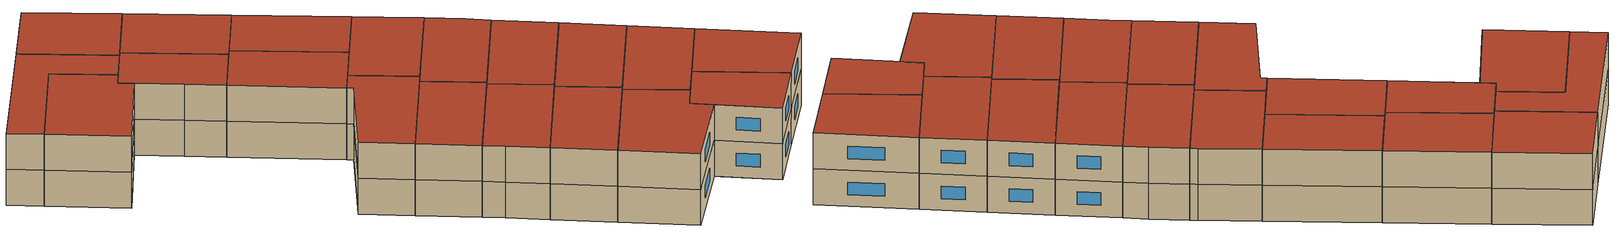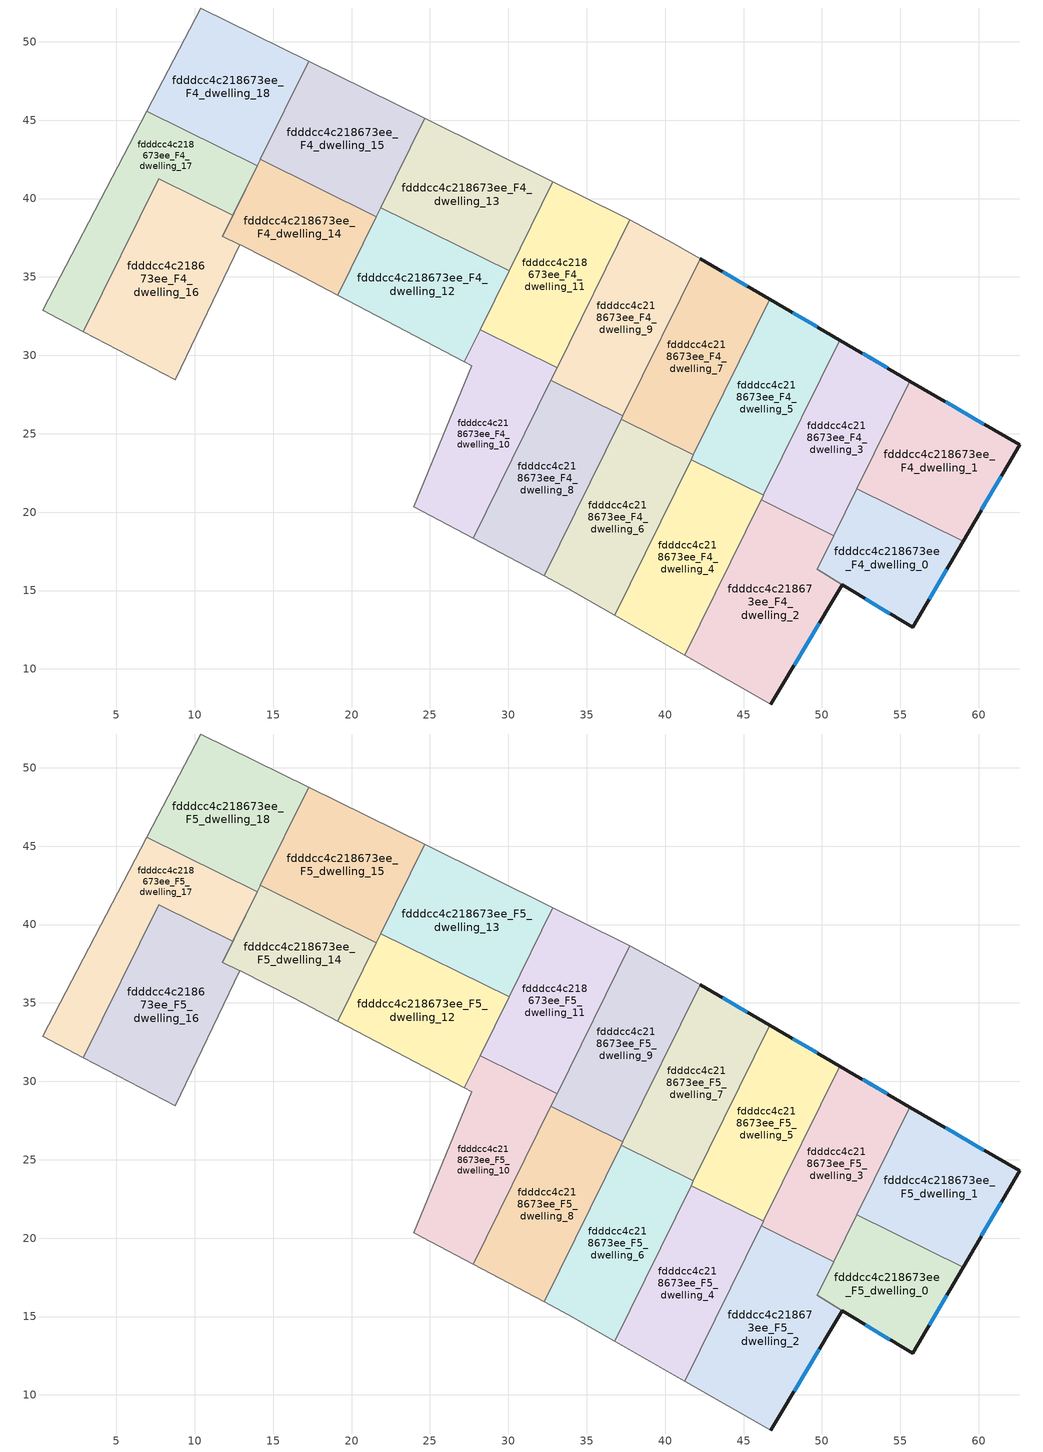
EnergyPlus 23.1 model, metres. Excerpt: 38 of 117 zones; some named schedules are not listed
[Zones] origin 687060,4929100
fdddcc4c218673ee_F4_dwelling_0
 floor to fdddcc4c218673ee_F3_dwelling_0 (EU_floor_Construction): 59,18.15 55.78,12.64 49.7,16.35 52.22,21.49 z12
 wall outside (EU_wall_Construction): 51.3,15.37 55.78,12.64 59,18.15 z12:15
 wall to fdddcc4c218673ee_F4_dwelling_1 (EU_wall_Construction): 59,18.15 52.22,21.49 z12:15
 wall to fdddcc4c218673ee_F4_dwelling_3 (EU_wall_Construction): 52.22,21.49 50.75,18.5 z12:15
 wall to fdddcc4c218673ee_F4_dwelling_2 (EU_wall_Construction): 50.75,18.5 49.7,16.35 51.3,15.37 z12:15
 window (EU_Window_Construction): 56.83,14.44 57.95,16.36 / 52.75,14.49 54.32,13.53 z12.98:14.02
fdddcc4c218673ee_F4_dwelling_1
 floor to fdddcc4c218673ee_F3_dwelling_1 (EU_floor_Construction): 62.6,24.29 59,18.15 52.22,21.49 55.61,28.37 z12
 wall outside (EU_wall_Construction): 59,18.15 62.6,24.29 55.61,28.37 z12:15
 wall to fdddcc4c218673ee_F4_dwelling_3 (EU_wall_Construction): 55.61,28.37 52.22,21.49 z12:15
 window (EU_Window_Construction): 60.17,20.15 61.43,22.3 / 60.32,25.62 57.88,27.04 z12.98:14.02
fdddcc4c218673ee_F4_dwelling_10
 floor to fdddcc4c218673ee_F3_dwelling_10 (EU_floor_Construction): 33.11,29.22 27.76,18.33 23.95,20.36 27.68,29.34 27.19,29.6 28.19,31.64 z12
 wall to fdddcc4c218673ee_F4_dwelling_11 (EU_wall_Construction): 33.11,29.22 28.19,31.64 z12:15
 wall adiabatic (EU_wall_Construction): 27.19,29.6 27.68,29.34 23.95,20.36 27.76,18.33 z12:15
 wall to fdddcc4c218673ee_F4_dwelling_8 (EU_wall_Construction): 27.76,18.33 32.71,28.41 z12:15
 wall to fdddcc4c218673ee_F4_dwelling_12 (EU_wall_Construction): 28.19,31.64 27.19,29.6 z12:15
 wall to fdddcc4c218673ee_F4_dwelling_9 (EU_wall_Construction): 32.71,28.41 33.11,29.22 z12:15
fdddcc4c218673ee_F4_dwelling_11
 floor to fdddcc4c218673ee_F3_dwelling_11 (EU_floor_Construction): 37.18,38.94 37.75,38.64 33.11,29.22 28.19,31.64 32.84,41.08 z12
 wall adiabatic (EU_wall_Construction): 37.75,38.64 37.18,38.94 32.84,41.08 z12:15
 wall to fdddcc4c218673ee_F4_dwelling_9 (EU_wall_Construction): 33.11,29.22 37.75,38.64 z12:15
 wall to fdddcc4c218673ee_F4_dwelling_13 (EU_wall_Construction): 32.84,41.08 30.04,35.4 z12:15
 wall to fdddcc4c218673ee_F4_dwelling_12 (EU_wall_Construction): 30.04,35.4 28.19,31.64 z12:15
fdddcc4c218673ee_F4_dwelling_12
 floor to fdddcc4c218673ee_F3_dwelling_12 (EU_floor_Construction): 30.04,35.4 27.19,29.6 19.12,33.84 21.87,39.42 z12
 wall adiabatic (EU_wall_Construction): 21.59,38.84 19.12,33.84 27.19,29.6 z12:15
 wall to fdddcc4c218673ee_F4_dwelling_13 (EU_wall_Construction): 30.04,35.4 21.87,39.42 z12:15
 wall to fdddcc4c218673ee_F4_dwelling_15 (EU_wall_Construction): 21.87,39.42 21.58,38.84 z12:15
fdddcc4c218673ee_F4_dwelling_13
 floor to fdddcc4c218673ee_F3_dwelling_13 (EU_floor_Construction): 32.84,41.08 30.04,35.4 21.87,39.42 24.67,45.11 z12
 wall adiabatic (EU_wall_Construction): 32.84,41.08 24.67,45.11 z12:15
 wall to fdddcc4c218673ee_F4_dwelling_15 (EU_wall_Construction): 24.67,45.11 21.87,39.42 z12:15
fdddcc4c218673ee_F4_dwelling_14
 floor to fdddcc4c218673ee_F3_dwelling_14 (EU_floor_Construction): 21.58,38.84 19.12,33.84 16.29,35.33 11.77,37.61 14.17,42.49 z12
 wall to fdddcc4c218673ee_F4_dwelling_15 (EU_wall_Construction): 21.58,38.84 14.17,42.49 z12:15
 wall adiabatic (EU_wall_Construction): 12.88,37.04 16.29,35.33 19.12,33.84 21.58,38.84 / 13.97,42.09 11.77,37.61 z12:15
 wall to fdddcc4c218673ee_F4_dwelling_16 (EU_wall_Construction): 11.77,37.61 12.88,37.04 z12:15
 wall to fdddcc4c218673ee_F4_dwelling_18 (EU_wall_Construction): 14.17,42.49 13.97,42.09 z12:15
fdddcc4c218673ee_F4_dwelling_15
 floor to fdddcc4c218673ee_F3_dwelling_15 (EU_floor_Construction): 24.67,45.11 21.58,38.84 14.17,42.49 17.26,48.76 z12
 wall adiabatic (EU_wall_Construction): 24.67,45.11 17.26,48.76 z12:15
 wall to fdddcc4c218673ee_F4_dwelling_18 (EU_wall_Construction): 17.26,48.76 14.17,42.49 z12:15
fdddcc4c218673ee_F4_dwelling_16
 floor to fdddcc4c218673ee_F3_dwelling_16 (EU_floor_Construction): 12.43,38.95 11.77,37.61 12.88,37.04 8.76,28.46 2.89,31.52 7.69,41.28 z12
 wall to fdddcc4c218673ee_F4_dwelling_17 (EU_wall_Construction): 12.43,38.95 7.69,41.28 2.89,31.52 z12:15
 wall adiabatic (EU_wall_Construction): 11.77,37.61 12.43,38.95 / 2.89,31.52 8.76,28.46 12.88,37.04 z12:15
fdddcc4c218673ee_F4_dwelling_17
 floor to fdddcc4c218673ee_F3_dwelling_17 (EU_floor_Construction): 13.97,42.09 12.43,38.95 7.69,41.28 2.89,31.52 0.32,32.87 6.93,45.55 z12
 wall adiabatic (EU_wall_Construction): 6.93,45.55 0.32,32.87 2.89,31.52 / 12.43,38.95 13.97,42.09 z12:15
 wall to fdddcc4c218673ee_F4_dwelling_18 (EU_wall_Construction): 13.97,42.09 6.93,45.55 z12:15
fdddcc4c218673ee_F4_dwelling_18
 floor to fdddcc4c218673ee_F3_dwelling_18 (EU_floor_Construction): 17.26,48.76 13.97,42.09 6.93,45.55 10.37,52.15 z12
 wall adiabatic (EU_wall_Construction): 17.26,48.76 10.37,52.15 6.93,45.55 z12:15
fdddcc4c218673ee_F4_dwelling_2
 floor to fdddcc4c218673ee_F3_dwelling_2 (EU_floor_Construction): 50.75,18.5 49.7,16.35 51.3,15.37 46.74,7.76 41.25,10.89 46.12,20.78 z12
 wall outside (EU_wall_Construction): 46.74,7.76 51.3,15.37 z12:15
 wall adiabatic (EU_wall_Construction): 41.25,10.89 46.74,7.76 z12:15
 wall to fdddcc4c218673ee_F4_dwelling_3 (EU_wall_Construction): 50.75,18.5 46.12,20.78 z12:15
 wall to fdddcc4c218673ee_F4_dwelling_4 (EU_wall_Construction): 46.12,20.78 41.25,10.89 z12:15
 window (EU_Window_Construction): 48.22,10.24 49.81,12.9 z12.98:14.02
fdddcc4c218673ee_F4_dwelling_3
 floor to fdddcc4c218673ee_F3_dwelling_3 (EU_floor_Construction): 55.61,28.37 50.75,18.5 46.12,20.78 51.14,30.97 z12
 wall outside (EU_wall_Construction): 55.61,28.37 51.14,30.97 z12:15
 wall to fdddcc4c218673ee_F4_dwelling_5 (EU_wall_Construction): 51.14,30.97 46.27,21.08 z12:15
 wall to fdddcc4c218673ee_F4_dwelling_4 (EU_wall_Construction): 46.27,21.08 46.12,20.78 z12:15
 window (EU_Window_Construction): 54.16,29.21 52.59,30.12 z12.98:14.02
fdddcc4c218673ee_F4_dwelling_4
 floor to fdddcc4c218673ee_F3_dwelling_4 (EU_floor_Construction): 46.27,21.08 41.25,10.89 36.77,13.44 41.65,23.36 z12
 wall adiabatic (EU_wall_Construction): 36.77,13.44 41.25,10.89 z12:15
 wall to fdddcc4c218673ee_F4_dwelling_5 (EU_wall_Construction): 46.27,21.08 41.65,23.36 z12:15
 wall to fdddcc4c218673ee_F4_dwelling_6 (EU_wall_Construction): 41.65,23.36 36.77,13.44 z12:15
fdddcc4c218673ee_F4_dwelling_5
 floor to fdddcc4c218673ee_F3_dwelling_5 (EU_floor_Construction): 51.14,30.97 46.27,21.08 41.65,23.36 46.68,33.57 z12
 wall outside (EU_wall_Construction): 51.14,30.97 46.68,33.57 z12:15
 wall to fdddcc4c218673ee_F4_dwelling_7 (EU_wall_Construction): 46.68,33.57 41.79,23.65 z12:15
 wall to fdddcc4c218673ee_F4_dwelling_6 (EU_wall_Construction): 41.79,23.65 41.65,23.35 z12:15
 window (EU_Window_Construction): 49.69,31.82 48.13,32.73 z12.98:14.02
fdddcc4c218673ee_F4_dwelling_6
 floor to fdddcc4c218673ee_F3_dwelling_6 (EU_floor_Construction): 41.79,23.65 36.77,13.44 33.81,15.12 32.27,15.94 37.18,25.92 z12
 wall to fdddcc4c218673ee_F4_dwelling_7 (EU_wall_Construction): 41.79,23.65 37.18,25.92 z12:15
 wall adiabatic (EU_wall_Construction): 32.27,15.94 33.81,15.12 36.77,13.44 z12:15
 wall to fdddcc4c218673ee_F4_dwelling_8 (EU_wall_Construction): 37.18,25.92 32.27,15.94 z12:15
fdddcc4c218673ee_F4_dwelling_7
 floor to fdddcc4c218673ee_F3_dwelling_7 (EU_floor_Construction): 46.68,33.57 41.79,23.65 37.18,25.92 42.22,36.16 z12
 wall outside (EU_wall_Construction): 46.68,33.57 42.22,36.16 z12:15
 wall to fdddcc4c218673ee_F4_dwelling_9 (EU_wall_Construction): 42.22,36.16 37.3,26.15 z12:15
 wall to fdddcc4c218673ee_F4_dwelling_8 (EU_wall_Construction): 37.3,26.15 37.18,25.92 z12:15
 window (EU_Window_Construction): 45.23,34.41 43.67,35.32 z12.98:14.02
fdddcc4c218673ee_F4_dwelling_8
 floor to fdddcc4c218673ee_F3_dwelling_8 (EU_floor_Construction): 37.3,26.15 32.27,15.94 27.76,18.33 32.71,28.41 z12
 wall adiabatic (EU_wall_Construction): 27.76,18.33 32.27,15.94 z12:15
 wall to fdddcc4c218673ee_F4_dwelling_9 (EU_wall_Construction): 37.3,26.15 32.71,28.41 z12:15
fdddcc4c218673ee_F4_dwelling_9
 floor to fdddcc4c218673ee_F3_dwelling_9 (EU_floor_Construction): 40.51,37.16 42.22,36.16 37.3,26.15 32.71,28.41 37.75,38.64 z12
 wall adiabatic (EU_wall_Construction): 42.22,36.16 40.51,37.16 37.75,38.64 z12:15
fdddcc4c218673ee_F5_dwelling_0
 floor to fdddcc4c218673ee_F4_dwelling_0 (EU_floor_Construction): 59,18.15 55.78,12.64 49.7,16.35 52.22,21.49 z15
 wall outside (EU_wall_Construction): 51.3,15.37 55.78,12.64 59,18.15 z15:18
 wall to fdddcc4c218673ee_F5_dwelling_1 (EU_wall_Construction): 59,18.15 52.22,21.49 z15:18
 wall to fdddcc4c218673ee_F5_dwelling_3 (EU_wall_Construction): 52.22,21.49 50.75,18.5 z15:18
 wall to fdddcc4c218673ee_F5_dwelling_2 (EU_wall_Construction): 50.75,18.5 49.7,16.35 51.3,15.37 z15:18
 window (EU_Window_Construction): 56.83,14.44 57.95,16.36 / 52.75,14.49 54.32,13.53 z15.98:17.02
 roof outside (EU_roof_Construction): 55.78,12.64 59,18.15 52.22,21.49 49.7,16.35 z18
fdddcc4c218673ee_F5_dwelling_1
 floor to fdddcc4c218673ee_F4_dwelling_1 (EU_floor_Construction): 62.6,24.29 59,18.15 52.22,21.49 55.61,28.37 z15
 wall outside (EU_wall_Construction): 59,18.15 62.6,24.29 55.61,28.37 z15:18
 wall to fdddcc4c218673ee_F5_dwelling_3 (EU_wall_Construction): 55.61,28.37 52.22,21.49 z15:18
 window (EU_Window_Construction): 60.17,20.15 61.43,22.3 / 60.32,25.62 57.88,27.04 z15.98:17.02
 roof outside (EU_roof_Construction): 59,18.15 62.6,24.29 55.61,28.37 52.22,21.49 z18
fdddcc4c218673ee_F5_dwelling_10
 floor to fdddcc4c218673ee_F4_dwelling_10 (EU_floor_Construction): 33.11,29.22 27.76,18.33 23.95,20.36 27.68,29.34 27.19,29.6 28.19,31.64 z15
 wall to fdddcc4c218673ee_F5_dwelling_11 (EU_wall_Construction): 33.11,29.22 28.19,31.64 z15:18
 wall adiabatic (EU_wall_Construction): 27.19,29.6 27.68,29.34 23.95,20.36 27.76,18.33 z15:18
 wall to fdddcc4c218673ee_F5_dwelling_8 (EU_wall_Construction): 27.76,18.33 32.71,28.41 z15:18
 wall to fdddcc4c218673ee_F5_dwelling_12 (EU_wall_Construction): 28.19,31.64 27.19,29.6 z15:18
 wall to fdddcc4c218673ee_F5_dwelling_9 (EU_wall_Construction): 32.71,28.41 33.11,29.22 z15:18
 roof outside (EU_roof_Construction): 27.76,18.33 33.11,29.22 28.19,31.64 27.19,29.6 27.68,29.34 23.95,20.36 z18
fdddcc4c218673ee_F5_dwelling_11
 floor to fdddcc4c218673ee_F4_dwelling_11 (EU_floor_Construction): 37.18,38.94 37.75,38.64 33.11,29.22 28.19,31.64 32.84,41.08 z15
 wall adiabatic (EU_wall_Construction): 37.75,38.64 37.18,38.94 32.84,41.08 z15:18
 wall to fdddcc4c218673ee_F5_dwelling_9 (EU_wall_Construction): 33.11,29.22 37.75,38.64 z15:18
 wall to fdddcc4c218673ee_F5_dwelling_13 (EU_wall_Construction): 32.84,41.08 30.04,35.4 z15:18
 wall to fdddcc4c218673ee_F5_dwelling_12 (EU_wall_Construction): 30.04,35.4 28.19,31.64 z15:18
 roof outside (EU_roof_Construction): 33.11,29.22 37.75,38.64 37.18,38.94 32.84,41.08 28.19,31.64 z18
fdddcc4c218673ee_F5_dwelling_12
 floor to fdddcc4c218673ee_F4_dwelling_12 (EU_floor_Construction): 30.04,35.4 27.19,29.6 19.12,33.84 21.87,39.42 z15
 wall adiabatic (EU_wall_Construction): 21.59,38.84 19.12,33.84 27.19,29.6 z15:18
 wall to fdddcc4c218673ee_F5_dwelling_13 (EU_wall_Construction): 30.04,35.4 21.87,39.42 z15:18
 wall to fdddcc4c218673ee_F5_dwelling_15 (EU_wall_Construction): 21.87,39.42 21.58,38.84 z15:18
 roof outside (EU_roof_Construction): 27.19,29.6 30.04,35.4 21.87,39.42 19.12,33.84 z18
fdddcc4c218673ee_F5_dwelling_13
 floor to fdddcc4c218673ee_F4_dwelling_13 (EU_floor_Construction): 32.84,41.08 30.04,35.4 21.87,39.42 24.67,45.11 z15
 wall adiabatic (EU_wall_Construction): 32.84,41.08 24.67,45.11 z15:18
 wall to fdddcc4c218673ee_F5_dwelling_15 (EU_wall_Construction): 24.67,45.11 21.87,39.42 z15:18
 roof outside (EU_roof_Construction): 30.04,35.4 32.84,41.08 24.67,45.11 21.87,39.42 z18
fdddcc4c218673ee_F5_dwelling_14
 floor to fdddcc4c218673ee_F4_dwelling_14 (EU_floor_Construction): 21.58,38.84 19.12,33.84 16.29,35.33 11.77,37.61 14.17,42.49 z15
 wall to fdddcc4c218673ee_F5_dwelling_15 (EU_wall_Construction): 21.58,38.84 14.17,42.49 z15:18
 wall adiabatic (EU_wall_Construction): 12.88,37.04 16.29,35.33 19.12,33.84 21.58,38.84 / 13.97,42.09 11.77,37.61 z15:18
 wall to fdddcc4c218673ee_F5_dwelling_16 (EU_wall_Construction): 11.77,37.61 12.88,37.04 z15:18
 wall to fdddcc4c218673ee_F5_dwelling_18 (EU_wall_Construction): 14.17,42.49 13.97,42.09 z15:18
 roof outside (EU_roof_Construction): 19.12,33.84 21.58,38.84 14.17,42.49 11.77,37.61 16.29,35.33 z18
fdddcc4c218673ee_F5_dwelling_15
 floor to fdddcc4c218673ee_F4_dwelling_15 (EU_floor_Construction): 24.67,45.11 21.58,38.84 14.17,42.49 17.26,48.76 z15
 wall adiabatic (EU_wall_Construction): 24.67,45.11 17.26,48.76 z15:18
 wall to fdddcc4c218673ee_F5_dwelling_18 (EU_wall_Construction): 17.26,48.76 14.17,42.49 z15:18
 roof outside (EU_roof_Construction): 21.58,38.84 24.67,45.11 17.26,48.76 14.17,42.49 z18
fdddcc4c218673ee_F5_dwelling_16
 floor to fdddcc4c218673ee_F4_dwelling_16 (EU_floor_Construction): 12.43,38.95 11.77,37.61 12.88,37.04 8.76,28.46 2.89,31.52 7.69,41.28 z15
 wall to fdddcc4c218673ee_F5_dwelling_17 (EU_wall_Construction): 12.43,38.95 7.69,41.28 2.89,31.52 z15:18
 wall adiabatic (EU_wall_Construction): 11.77,37.61 12.43,38.95 / 2.89,31.52 8.76,28.46 12.88,37.04 z15:18
 roof outside (EU_roof_Construction): 8.76,28.46 12.88,37.04 11.77,37.61 12.43,38.95 7.69,41.28 2.89,31.52 z18
fdddcc4c218673ee_F5_dwelling_17
 floor to fdddcc4c218673ee_F4_dwelling_17 (EU_floor_Construction): 13.97,42.09 12.43,38.95 7.69,41.28 2.89,31.52 0.32,32.87 6.93,45.55 z15
 wall adiabatic (EU_wall_Construction): 6.93,45.55 0.32,32.87 2.89,31.52 / 12.43,38.95 13.97,42.09 z15:18
 wall to fdddcc4c218673ee_F5_dwelling_18 (EU_wall_Construction): 13.97,42.09 6.93,45.55 z15:18
 roof outside (EU_roof_Construction): 12.43,38.95 13.97,42.09 6.93,45.55 0.32,32.87 2.89,31.52 7.69,41.28 z18
fdddcc4c218673ee_F5_dwelling_18
 floor to fdddcc4c218673ee_F4_dwelling_18 (EU_floor_Construction): 17.26,48.76 13.97,42.09 6.93,45.55 10.37,52.15 z15
 wall adiabatic (EU_wall_Construction): 17.26,48.76 10.37,52.15 6.93,45.55 z15:18
 roof outside (EU_roof_Construction): 13.97,42.09 17.26,48.76 10.37,52.15 6.93,45.55 z18
fdddcc4c218673ee_F5_dwelling_2
 floor to fdddcc4c218673ee_F4_dwelling_2 (EU_floor_Construction): 50.75,18.5 49.7,16.35 51.3,15.37 46.74,7.76 41.25,10.89 46.12,20.78 z15
 wall outside (EU_wall_Construction): 46.74,7.76 51.3,15.37 z15:18
 wall adiabatic (EU_wall_Construction): 41.25,10.89 46.74,7.76 z15:18
 wall to fdddcc4c218673ee_F5_dwelling_3 (EU_wall_Construction): 50.75,18.5 46.12,20.78 z15:18
 wall to fdddcc4c218673ee_F5_dwelling_4 (EU_wall_Construction): 46.12,20.78 41.25,10.89 z15:18
 window (EU_Window_Construction): 48.22,10.24 49.81,12.9 z15.98:17.02
 roof outside (EU_roof_Construction): 46.74,7.76 51.3,15.37 49.7,16.35 50.75,18.5 46.12,20.78 41.25,10.89 z18
fdddcc4c218673ee_F5_dwelling_3
 floor to fdddcc4c218673ee_F4_dwelling_3 (EU_floor_Construction): 55.61,28.37 50.75,18.5 46.12,20.78 51.14,30.97 z15
 wall outside (EU_wall_Construction): 55.61,28.37 51.14,30.97 z15:18
 wall to fdddcc4c218673ee_F5_dwelling_5 (EU_wall_Construction): 51.14,30.97 46.27,21.08 z15:18
 wall to fdddcc4c218673ee_F5_dwelling_4 (EU_wall_Construction): 46.27,21.08 46.12,20.78 z15:18
 window (EU_Window_Construction): 54.16,29.21 52.59,30.12 z15.98:17.02
 roof outside (EU_roof_Construction): 50.75,18.5 55.61,28.37 51.14,30.97 46.12,20.78 z18
fdddcc4c218673ee_F5_dwelling_4
 floor to fdddcc4c218673ee_F4_dwelling_4 (EU_floor_Construction): 46.27,21.08 41.25,10.89 36.77,13.44 41.65,23.36 z15
 wall adiabatic (EU_wall_Construction): 36.77,13.44 41.25,10.89 z15:18
 wall to fdddcc4c218673ee_F5_dwelling_5 (EU_wall_Construction): 46.27,21.08 41.65,23.36 z15:18
 wall to fdddcc4c218673ee_F5_dwelling_6 (EU_wall_Construction): 41.65,23.36 36.77,13.44 z15:18
 roof outside (EU_roof_Construction): 41.25,10.89 46.27,21.08 41.65,23.36 36.77,13.44 z18
fdddcc4c218673ee_F5_dwelling_5
 floor to fdddcc4c218673ee_F4_dwelling_5 (EU_floor_Construction): 51.14,30.97 46.27,21.08 41.65,23.36 46.68,33.57 z15
 wall outside (EU_wall_Construction): 51.14,30.97 46.68,33.57 z15:18
 wall to fdddcc4c218673ee_F5_dwelling_7 (EU_wall_Construction): 46.68,33.57 41.79,23.65 z15:18
 wall to fdddcc4c218673ee_F5_dwelling_6 (EU_wall_Construction): 41.79,23.65 41.65,23.35 z15:18
 window (EU_Window_Construction): 49.69,31.82 48.13,32.73 z15.98:17.02
 roof outside (EU_roof_Construction): 46.27,21.08 51.14,30.97 46.68,33.57 41.65,23.36 z18
fdddcc4c218673ee_F5_dwelling_6
 floor to fdddcc4c218673ee_F4_dwelling_6 (EU_floor_Construction): 41.79,23.65 36.77,13.44 33.81,15.12 32.27,15.94 37.18,25.92 z15
 wall to fdddcc4c218673ee_F5_dwelling_7 (EU_wall_Construction): 41.79,23.65 37.18,25.92 z15:18
 wall adiabatic (EU_wall_Construction): 32.27,15.94 33.81,15.12 36.77,13.44 z15:18
 wall to fdddcc4c218673ee_F5_dwelling_8 (EU_wall_Construction): 37.18,25.92 32.27,15.94 z15:18
 roof outside (EU_roof_Construction): 36.77,13.44 41.79,23.65 37.18,25.92 32.27,15.94 33.81,15.12 z18
fdddcc4c218673ee_F5_dwelling_7
 floor to fdddcc4c218673ee_F4_dwelling_7 (EU_floor_Construction): 46.68,33.57 41.79,23.65 37.18,25.92 42.22,36.16 z15
 wall outside (EU_wall_Construction): 46.68,33.57 42.22,36.16 z15:18
 wall to fdddcc4c218673ee_F5_dwelling_9 (EU_wall_Construction): 42.22,36.16 37.3,26.15 z15:18
 wall to fdddcc4c218673ee_F5_dwelling_8 (EU_wall_Construction): 37.3,26.15 37.18,25.92 z15:18
 window (EU_Window_Construction): 45.23,34.41 43.67,35.32 z15.98:17.02
 roof outside (EU_roof_Construction): 41.79,23.65 46.68,33.57 42.22,36.16 37.18,25.92 z18
fdddcc4c218673ee_F5_dwelling_8
 floor to fdddcc4c218673ee_F4_dwelling_8 (EU_floor_Construction): 37.3,26.15 32.27,15.94 27.76,18.33 32.71,28.41 z15
 wall adiabatic (EU_wall_Construction): 27.76,18.33 32.27,15.94 z15:18
 wall to fdddcc4c218673ee_F5_dwelling_9 (EU_wall_Construction): 37.3,26.15 32.71,28.41 z15:18
 roof outside (EU_roof_Construction): 32.27,15.94 37.3,26.15 32.71,28.41 27.76,18.33 z18
fdddcc4c218673ee_F5_dwelling_9
 floor to fdddcc4c218673ee_F4_dwelling_9 (EU_floor_Construction): 40.51,37.16 42.22,36.16 37.3,26.15 32.71,28.41 37.75,38.64 z15
 wall adiabatic (EU_wall_Construction): 42.22,36.16 40.51,37.16 37.75,38.64 z15:18
 roof outside (EU_roof_Construction): 37.3,26.15 42.22,36.16 40.51,37.16 37.75,38.64 32.71,28.41 z18
[Building]
EU S2 Campaign: North Axis=0; Terrain=City; Solar Distribution=FullExterior
[Site:Location]
Bologna: Latitude=44.5; Longitude=11.25; Time Zone=1; Elevation=37
[SizingPeriod:WeatherFileDays]
AnnualSizingPeriod: Begin Month=1; Begin Day of Month=1; End Month=12; End Day of Month=31; Day of Week for Start Day=Monday; Use Weather File Daylight Saving Period=No; Use Weather File Rain and Snow Indicators=No
[MATERIAL]
EU_InternalMass_Material: Roughness=MediumRough; Thickness=0.1; Conductivity=1; Density=1800; Specific Heat=900; Thermal Absorptance=0.9; Solar Absorptance=0.7; Visible Absorptance=0.7
[MATERIAL:NOMASS] Roughness=MediumRough; Thermal Absorptance=0.9; Solar Absorptance=0.7; Visible Absorptance=0.7
Name | Thermal Resistance
EU_wall_NoMass | 0.905828
EU_roof_NoMass | 0.37593
EU_floor_NoMass | 0.67114
[WINDOWMATERIAL:SIMPLEGLAZINGSYSTEM]
EU_Window_SimpleGlazing: UFactor=4.52486; Solar Heat Gain Coefficient=0.85; Visible Transmittance=0.85
[CONSTRUCTION]
EU_wall_Construction: EU_wall_NoMass
EU_roof_Construction: EU_roof_NoMass
EU_floor_Construction: EU_floor_NoMass
EU_Window_Construction: EU_Window_SimpleGlazing
EU_InternalMass_Construction: EU_InternalMass_Material
[ZONE] Type=1; Multiplier=1; Ceiling Height=autocalculate; Floor Area=autocalculate; Part of Total Floor Area=Yes
Name | Volume
fdddcc4c218673ee_F4_dwelling_0; fdddcc4c218673ee_F5_dwelling_0 | 132.98
fdddcc4c218673ee_F4_dwelling_1; fdddcc4c218673ee_F5_dwelling_1; fdddcc4c218673ee_F4_dwelling_3; fdddcc4c218673ee_F5_dwelling_3 | 173.175
fdddcc4c218673ee_F4_dwelling_10; fdddcc4c218673ee_F5_dwelling_10 | 173.205
fdddcc4c218673ee_F4_dwelling_11; fdddcc4c218673ee_F5_dwelling_11 | 173.186
fdddcc4c218673ee_F4_dwelling_12; fdddcc4c218673ee_F5_dwelling_12 | 173.172
fdddcc4c218673ee_F4_dwelling_13; fdddcc4c218673ee_F5_dwelling_13 | 173.194
fdddcc4c218673ee_F4_dwelling_14; fdddcc4c218673ee_F5_dwelling_14 | 136.23
fdddcc4c218673ee_F4_dwelling_15; fdddcc4c218673ee_F5_dwelling_15 | 173.17
fdddcc4c218673ee_F4_dwelling_16; fdddcc4c218673ee_F5_dwelling_16 | 210.097
fdddcc4c218673ee_F4_dwelling_17; fdddcc4c218673ee_F5_dwelling_17 | 173.179
fdddcc4c218673ee_F4_dwelling_18; fdddcc4c218673ee_F5_dwelling_18; fdddcc4c218673ee_F4_dwelling_6; fdddcc4c218673ee_F5_dwelling_6 | 173.202
fdddcc4c218673ee_F4_dwelling_2; fdddcc4c218673ee_F5_dwelling_2 | 213.331
fdddcc4c218673ee_F4_dwelling_4; fdddcc4c218673ee_F5_dwelling_4 | 173.216
fdddcc4c218673ee_F4_dwelling_5; fdddcc4c218673ee_F5_dwelling_5 | 173.183
fdddcc4c218673ee_F4_dwelling_7; fdddcc4c218673ee_F5_dwelling_7 | 173.211
fdddcc4c218673ee_F4_dwelling_8; fdddcc4c218673ee_F5_dwelling_8 | 173.156
fdddcc4c218673ee_F4_dwelling_9; fdddcc4c218673ee_F5_dwelling_9 | 173.18
[INTERNALMASS] Construction=EU_InternalMass_Construction
Name | Zone or ZoneList | Surface Area
fdddcc4c218673ee_F4_dwelling_0_EU_InternalMass | fdddcc4c218673ee_F4_dwelling_0 | 44.3463
fdddcc4c218673ee_F4_dwelling_1_EU_InternalMass | fdddcc4c218673ee_F4_dwelling_1 | 57.7252
fdddcc4c218673ee_F4_dwelling_2_EU_InternalMass | fdddcc4c218673ee_F4_dwelling_2 | 71.109
fdddcc4c218673ee_F4_dwelling_3_EU_InternalMass | fdddcc4c218673ee_F4_dwelling_3 | 57.7255
fdddcc4c218673ee_F4_dwelling_4_EU_InternalMass | fdddcc4c218673ee_F4_dwelling_4 | 57.7393
fdddcc4c218673ee_F4_dwelling_5_EU_InternalMass | fdddcc4c218673ee_F4_dwelling_5 | 57.7272
fdddcc4c218673ee_F4_dwelling_6_EU_InternalMass | fdddcc4c218673ee_F4_dwelling_6 | 57.7348
fdddcc4c218673ee_F4_dwelling_7_EU_InternalMass | fdddcc4c218673ee_F4_dwelling_7 | 57.7373
fdddcc4c218673ee_F4_dwelling_8_EU_InternalMass | fdddcc4c218673ee_F4_dwelling_8 | 57.7196
fdddcc4c218673ee_F4_dwelling_9_EU_InternalMass | fdddcc4c218673ee_F4_dwelling_9 | 57.7266
fdddcc4c218673ee_F4_dwelling_10_EU_InternalMass | fdddcc4c218673ee_F4_dwelling_10 | 57.7345
fdddcc4c218673ee_F4_dwelling_11_EU_InternalMass | fdddcc4c218673ee_F4_dwelling_11 | 57.7286
fdddcc4c218673ee_F4_dwelling_12_EU_InternalMass | fdddcc4c218673ee_F4_dwelling_12 | 57.723
fdddcc4c218673ee_F4_dwelling_13_EU_InternalMass | fdddcc4c218673ee_F4_dwelling_13 | 57.7318
fdddcc4c218673ee_F4_dwelling_14_EU_InternalMass | fdddcc4c218673ee_F4_dwelling_14 | 45.4232
fdddcc4c218673ee_F4_dwelling_15_EU_InternalMass | fdddcc4c218673ee_F4_dwelling_15 | 57.7228
fdddcc4c218673ee_F4_dwelling_16_EU_InternalMass | fdddcc4c218673ee_F4_dwelling_16 | 70.0317
fdddcc4c218673ee_F4_dwelling_17_EU_InternalMass | fdddcc4c218673ee_F4_dwelling_17 | 57.726
fdddcc4c218673ee_F4_dwelling_18_EU_InternalMass | fdddcc4c218673ee_F4_dwelling_18 | 57.732
fdddcc4c218673ee_F5_dwelling_0_EU_InternalMass | fdddcc4c218673ee_F5_dwelling_0 | 44.3463
fdddcc4c218673ee_F5_dwelling_1_EU_InternalMass | fdddcc4c218673ee_F5_dwelling_1 | 57.7252
fdddcc4c218673ee_F5_dwelling_2_EU_InternalMass | fdddcc4c218673ee_F5_dwelling_2 | 71.109
fdddcc4c218673ee_F5_dwelling_3_EU_InternalMass | fdddcc4c218673ee_F5_dwelling_3 | 57.7255
fdddcc4c218673ee_F5_dwelling_4_EU_InternalMass | fdddcc4c218673ee_F5_dwelling_4 | 57.7393
fdddcc4c218673ee_F5_dwelling_5_EU_InternalMass | fdddcc4c218673ee_F5_dwelling_5 | 57.7272
fdddcc4c218673ee_F5_dwelling_6_EU_InternalMass | fdddcc4c218673ee_F5_dwelling_6 | 57.7348
fdddcc4c218673ee_F5_dwelling_7_EU_InternalMass | fdddcc4c218673ee_F5_dwelling_7 | 57.7373
fdddcc4c218673ee_F5_dwelling_8_EU_InternalMass | fdddcc4c218673ee_F5_dwelling_8 | 57.7196
fdddcc4c218673ee_F5_dwelling_9_EU_InternalMass | fdddcc4c218673ee_F5_dwelling_9 | 57.7266
fdddcc4c218673ee_F5_dwelling_10_EU_InternalMass | fdddcc4c218673ee_F5_dwelling_10 | 57.7345
fdddcc4c218673ee_F5_dwelling_11_EU_InternalMass | fdddcc4c218673ee_F5_dwelling_11 | 57.7286
fdddcc4c218673ee_F5_dwelling_12_EU_InternalMass | fdddcc4c218673ee_F5_dwelling_12 | 57.723
fdddcc4c218673ee_F5_dwelling_13_EU_InternalMass | fdddcc4c218673ee_F5_dwelling_13 | 57.7318
fdddcc4c218673ee_F5_dwelling_14_EU_InternalMass | fdddcc4c218673ee_F5_dwelling_14 | 45.4232
fdddcc4c218673ee_F5_dwelling_15_EU_InternalMass | fdddcc4c218673ee_F5_dwelling_15 | 57.7228
fdddcc4c218673ee_F5_dwelling_16_EU_InternalMass | fdddcc4c218673ee_F5_dwelling_16 | 70.0317
fdddcc4c218673ee_F5_dwelling_17_EU_InternalMass | fdddcc4c218673ee_F5_dwelling_17 | 57.726
fdddcc4c218673ee_F5_dwelling_18_EU_InternalMass | fdddcc4c218673ee_F5_dwelling_18 | 57.732
[OTHEREQUIPMENT] Fuel Type=Electricity; Design Level Calculation Method=Watts/Area; Power per Zone Floor Area=1; Fraction Latent=0; Fraction Radiant=0; Fraction Lost=0; Carbon Dioxide Generation Rate=0; EndUse Subcategory=EU_Step8_InternalGains
Name | Zone or ZoneList or Space or SpaceList | Schedule
EU_Step8_InternalGain_fdddcc4c218673ee_F4_dwelling_0_f000 | fdddcc4c218673ee_F4_dwelling_0 | EU_Step8_GainSchedule_fdddcc4c218673ee_F4_dwelling_0_f000
EU_Step8_InternalGain_fdddcc4c218673ee_F4_dwelling_1_f000 | fdddcc4c218673ee_F4_dwelling_1 | EU_Step8_GainSchedule_fdddcc4c218673ee_F4_dwelling_1_f000
EU_Step8_InternalGain_fdddcc4c218673ee_F4_dwelling_2_f000 | fdddcc4c218673ee_F4_dwelling_2 | EU_Step8_GainSchedule_fdddcc4c218673ee_F4_dwelling_2_f000
EU_Step8_InternalGain_fdddcc4c218673ee_F4_dwelling_3_f000 | fdddcc4c218673ee_F4_dwelling_3 | EU_Step8_GainSchedule_fdddcc4c218673ee_F4_dwelling_3_f000
EU_Step8_InternalGain_fdddcc4c218673ee_F4_dwelling_4_f000 | fdddcc4c218673ee_F4_dwelling_4 | EU_Step8_GainSchedule_fdddcc4c218673ee_F4_dwelling_4_f000
EU_Step8_InternalGain_fdddcc4c218673ee_F4_dwelling_5_f000 | fdddcc4c218673ee_F4_dwelling_5 | EU_Step8_GainSchedule_fdddcc4c218673ee_F4_dwelling_5_f000
EU_Step8_InternalGain_fdddcc4c218673ee_F4_dwelling_6_f000 | fdddcc4c218673ee_F4_dwelling_6 | EU_Step8_GainSchedule_fdddcc4c218673ee_F4_dwelling_6_f000
EU_Step8_InternalGain_fdddcc4c218673ee_F4_dwelling_7_f000 | fdddcc4c218673ee_F4_dwelling_7 | EU_Step8_GainSchedule_fdddcc4c218673ee_F4_dwelling_7_f000
EU_Step8_InternalGain_fdddcc4c218673ee_F4_dwelling_8_f000 | fdddcc4c218673ee_F4_dwelling_8 | EU_Step8_GainSchedule_fdddcc4c218673ee_F4_dwelling_8_f000
EU_Step8_InternalGain_fdddcc4c218673ee_F4_dwelling_9_f000 | fdddcc4c218673ee_F4_dwelling_9 | EU_Step8_GainSchedule_fdddcc4c218673ee_F4_dwelling_9_f000
EU_Step8_InternalGain_fdddcc4c218673ee_F4_dwelling_10_f000 | fdddcc4c218673ee_F4_dwelling_10 | EU_Step8_GainSchedule_fdddcc4c218673ee_F4_dwelling_10_f000
EU_Step8_InternalGain_fdddcc4c218673ee_F4_dwelling_11_f000 | fdddcc4c218673ee_F4_dwelling_11 | EU_Step8_GainSchedule_fdddcc4c218673ee_F4_dwelling_11_f000
EU_Step8_InternalGain_fdddcc4c218673ee_F4_dwelling_12_f000 | fdddcc4c218673ee_F4_dwelling_12 | EU_Step8_GainSchedule_fdddcc4c218673ee_F4_dwelling_12_f000
EU_Step8_InternalGain_fdddcc4c218673ee_F4_dwelling_13_f000 | fdddcc4c218673ee_F4_dwelling_13 | EU_Step8_GainSchedule_fdddcc4c218673ee_F4_dwelling_13_f000
EU_Step8_InternalGain_fdddcc4c218673ee_F4_dwelling_14_f000 | fdddcc4c218673ee_F4_dwelling_14 | EU_Step8_GainSchedule_fdddcc4c218673ee_F4_dwelling_14_f000
EU_Step8_InternalGain_fdddcc4c218673ee_F4_dwelling_15_f000 | fdddcc4c218673ee_F4_dwelling_15 | EU_Step8_GainSchedule_fdddcc4c218673ee_F4_dwelling_15_f000
EU_Step8_InternalGain_fdddcc4c218673ee_F4_dwelling_16_f000 | fdddcc4c218673ee_F4_dwelling_16 | EU_Step8_GainSchedule_fdddcc4c218673ee_F4_dwelling_16_f000
EU_Step8_InternalGain_fdddcc4c218673ee_F4_dwelling_17_f000 | fdddcc4c218673ee_F4_dwelling_17 | EU_Step8_GainSchedule_fdddcc4c218673ee_F4_dwelling_17_f000
EU_Step8_InternalGain_fdddcc4c218673ee_F4_dwelling_18_f000 | fdddcc4c218673ee_F4_dwelling_18 | EU_Step8_GainSchedule_fdddcc4c218673ee_F4_dwelling_18_f000
EU_Step8_InternalGain_fdddcc4c218673ee_F5_dwelling_0_f000 | fdddcc4c218673ee_F5_dwelling_0 | EU_Step8_GainSchedule_fdddcc4c218673ee_F5_dwelling_0_f000
EU_Step8_InternalGain_fdddcc4c218673ee_F5_dwelling_1_f000 | fdddcc4c218673ee_F5_dwelling_1 | EU_Step8_GainSchedule_fdddcc4c218673ee_F5_dwelling_1_f000
EU_Step8_InternalGain_fdddcc4c218673ee_F5_dwelling_2_f000 | fdddcc4c218673ee_F5_dwelling_2 | EU_Step8_GainSchedule_fdddcc4c218673ee_F5_dwelling_2_f000
EU_Step8_InternalGain_fdddcc4c218673ee_F5_dwelling_3_f000 | fdddcc4c218673ee_F5_dwelling_3 | EU_Step8_GainSchedule_fdddcc4c218673ee_F5_dwelling_3_f000
EU_Step8_InternalGain_fdddcc4c218673ee_F5_dwelling_4_f000 | fdddcc4c218673ee_F5_dwelling_4 | EU_Step8_GainSchedule_fdddcc4c218673ee_F5_dwelling_4_f000
EU_Step8_InternalGain_fdddcc4c218673ee_F5_dwelling_5_f000 | fdddcc4c218673ee_F5_dwelling_5 | EU_Step8_GainSchedule_fdddcc4c218673ee_F5_dwelling_5_f000
EU_Step8_InternalGain_fdddcc4c218673ee_F5_dwelling_6_f000 | fdddcc4c218673ee_F5_dwelling_6 | EU_Step8_GainSchedule_fdddcc4c218673ee_F5_dwelling_6_f000
EU_Step8_InternalGain_fdddcc4c218673ee_F5_dwelling_7_f000 | fdddcc4c218673ee_F5_dwelling_7 | EU_Step8_GainSchedule_fdddcc4c218673ee_F5_dwelling_7_f000
EU_Step8_InternalGain_fdddcc4c218673ee_F5_dwelling_8_f000 | fdddcc4c218673ee_F5_dwelling_8 | EU_Step8_GainSchedule_fdddcc4c218673ee_F5_dwelling_8_f000
EU_Step8_InternalGain_fdddcc4c218673ee_F5_dwelling_9_f000 | fdddcc4c218673ee_F5_dwelling_9 | EU_Step8_GainSchedule_fdddcc4c218673ee_F5_dwelling_9_f000
EU_Step8_InternalGain_fdddcc4c218673ee_F5_dwelling_10_f000 | fdddcc4c218673ee_F5_dwelling_10 | EU_Step8_GainSchedule_fdddcc4c218673ee_F5_dwelling_10_f000
EU_Step8_InternalGain_fdddcc4c218673ee_F5_dwelling_11_f000 | fdddcc4c218673ee_F5_dwelling_11 | EU_Step8_GainSchedule_fdddcc4c218673ee_F5_dwelling_11_f000
EU_Step8_InternalGain_fdddcc4c218673ee_F5_dwelling_12_f000 | fdddcc4c218673ee_F5_dwelling_12 | EU_Step8_GainSchedule_fdddcc4c218673ee_F5_dwelling_12_f000
EU_Step8_InternalGain_fdddcc4c218673ee_F5_dwelling_13_f000 | fdddcc4c218673ee_F5_dwelling_13 | EU_Step8_GainSchedule_fdddcc4c218673ee_F5_dwelling_13_f000
EU_Step8_InternalGain_fdddcc4c218673ee_F5_dwelling_14_f000 | fdddcc4c218673ee_F5_dwelling_14 | EU_Step8_GainSchedule_fdddcc4c218673ee_F5_dwelling_14_f000
EU_Step8_InternalGain_fdddcc4c218673ee_F5_dwelling_15_f000 | fdddcc4c218673ee_F5_dwelling_15 | EU_Step8_GainSchedule_fdddcc4c218673ee_F5_dwelling_15_f000
EU_Step8_InternalGain_fdddcc4c218673ee_F5_dwelling_16_f000 | fdddcc4c218673ee_F5_dwelling_16 | EU_Step8_GainSchedule_fdddcc4c218673ee_F5_dwelling_16_f000
EU_Step8_InternalGain_fdddcc4c218673ee_F5_dwelling_17_f000 | fdddcc4c218673ee_F5_dwelling_17 | EU_Step8_GainSchedule_fdddcc4c218673ee_F5_dwelling_17_f000
EU_Step8_InternalGain_fdddcc4c218673ee_F5_dwelling_18_f000 | fdddcc4c218673ee_F5_dwelling_18 | EU_Step8_GainSchedule_fdddcc4c218673ee_F5_dwelling_18_f000
[ZONEVENTILATION:DESIGNFLOWRATE] Schedule=EU_AlwaysOn; Design Flow Rate Calculation Method=AirChanges/Hour; Air Changes per Hour=0.73129; Ventilation Type=Natural; Fan Pressure Rise=0; Fan Total Efficiency=1; Constant Term Coefficient=1; Temperature Term Coefficient=0; Velocity Term Coefficient=0; Velocity Squared Term Coefficient=0; Minimum Indoor Temperature=-100; Maximum Indoor Temperature=100; Delta Temperature=-100; Minimum Outdoor Temperature=-100; Maximum Outdoor Temperature=100; Maximum Wind Speed=40
Name | Zone or ZoneList or Space or SpaceList
EU_ConstantAir_fdddcc4c218673ee_F4_dwelling_0 | fdddcc4c218673ee_F4_dwelling_0
EU_ConstantAir_fdddcc4c218673ee_F4_dwelling_1 | fdddcc4c218673ee_F4_dwelling_1
EU_ConstantAir_fdddcc4c218673ee_F4_dwelling_2 | fdddcc4c218673ee_F4_dwelling_2
EU_ConstantAir_fdddcc4c218673ee_F4_dwelling_3 | fdddcc4c218673ee_F4_dwelling_3
EU_ConstantAir_fdddcc4c218673ee_F4_dwelling_4 | fdddcc4c218673ee_F4_dwelling_4
EU_ConstantAir_fdddcc4c218673ee_F4_dwelling_5 | fdddcc4c218673ee_F4_dwelling_5
EU_ConstantAir_fdddcc4c218673ee_F4_dwelling_6 | fdddcc4c218673ee_F4_dwelling_6
EU_ConstantAir_fdddcc4c218673ee_F4_dwelling_7 | fdddcc4c218673ee_F4_dwelling_7
EU_ConstantAir_fdddcc4c218673ee_F4_dwelling_8 | fdddcc4c218673ee_F4_dwelling_8
EU_ConstantAir_fdddcc4c218673ee_F4_dwelling_9 | fdddcc4c218673ee_F4_dwelling_9
EU_ConstantAir_fdddcc4c218673ee_F4_dwelling_10 | fdddcc4c218673ee_F4_dwelling_10
EU_ConstantAir_fdddcc4c218673ee_F4_dwelling_11 | fdddcc4c218673ee_F4_dwelling_11
EU_ConstantAir_fdddcc4c218673ee_F4_dwelling_12 | fdddcc4c218673ee_F4_dwelling_12
EU_ConstantAir_fdddcc4c218673ee_F4_dwelling_13 | fdddcc4c218673ee_F4_dwelling_13
EU_ConstantAir_fdddcc4c218673ee_F4_dwelling_14 | fdddcc4c218673ee_F4_dwelling_14
EU_ConstantAir_fdddcc4c218673ee_F4_dwelling_15 | fdddcc4c218673ee_F4_dwelling_15
EU_ConstantAir_fdddcc4c218673ee_F4_dwelling_16 | fdddcc4c218673ee_F4_dwelling_16
EU_ConstantAir_fdddcc4c218673ee_F4_dwelling_17 | fdddcc4c218673ee_F4_dwelling_17
EU_ConstantAir_fdddcc4c218673ee_F4_dwelling_18 | fdddcc4c218673ee_F4_dwelling_18
EU_ConstantAir_fdddcc4c218673ee_F5_dwelling_0 | fdddcc4c218673ee_F5_dwelling_0
EU_ConstantAir_fdddcc4c218673ee_F5_dwelling_1 | fdddcc4c218673ee_F5_dwelling_1
EU_ConstantAir_fdddcc4c218673ee_F5_dwelling_2 | fdddcc4c218673ee_F5_dwelling_2
EU_ConstantAir_fdddcc4c218673ee_F5_dwelling_3 | fdddcc4c218673ee_F5_dwelling_3
EU_ConstantAir_fdddcc4c218673ee_F5_dwelling_4 | fdddcc4c218673ee_F5_dwelling_4
EU_ConstantAir_fdddcc4c218673ee_F5_dwelling_5 | fdddcc4c218673ee_F5_dwelling_5
EU_ConstantAir_fdddcc4c218673ee_F5_dwelling_6 | fdddcc4c218673ee_F5_dwelling_6
EU_ConstantAir_fdddcc4c218673ee_F5_dwelling_7 | fdddcc4c218673ee_F5_dwelling_7
EU_ConstantAir_fdddcc4c218673ee_F5_dwelling_8 | fdddcc4c218673ee_F5_dwelling_8
EU_ConstantAir_fdddcc4c218673ee_F5_dwelling_9 | fdddcc4c218673ee_F5_dwelling_9
EU_ConstantAir_fdddcc4c218673ee_F5_dwelling_10 | fdddcc4c218673ee_F5_dwelling_10
EU_ConstantAir_fdddcc4c218673ee_F5_dwelling_11 | fdddcc4c218673ee_F5_dwelling_11
EU_ConstantAir_fdddcc4c218673ee_F5_dwelling_12 | fdddcc4c218673ee_F5_dwelling_12
EU_ConstantAir_fdddcc4c218673ee_F5_dwelling_13 | fdddcc4c218673ee_F5_dwelling_13
EU_ConstantAir_fdddcc4c218673ee_F5_dwelling_14 | fdddcc4c218673ee_F5_dwelling_14
EU_ConstantAir_fdddcc4c218673ee_F5_dwelling_15 | fdddcc4c218673ee_F5_dwelling_15
EU_ConstantAir_fdddcc4c218673ee_F5_dwelling_16 | fdddcc4c218673ee_F5_dwelling_16
EU_ConstantAir_fdddcc4c218673ee_F5_dwelling_17 | fdddcc4c218673ee_F5_dwelling_17
EU_ConstantAir_fdddcc4c218673ee_F5_dwelling_18 | fdddcc4c218673ee_F5_dwelling_18
[HVACTEMPLATE:ZONE:IDEALLOADSAIRSYSTEM] System Availability Schedule=EU_AlwaysOn; Maximum Heating Supply Air Temperature=50; Minimum Cooling Supply Air Temperature=13; Maximum Heating Supply Air Humidity Ratio=0.0156; Minimum Cooling Supply Air Humidity Ratio=0.0077; Heating Limit=NoLimit; Cooling Limit=NoLimit; Heating Availability Schedule=EU_AlwaysOn; Cooling Availability Schedule=EU_CoolingOff; Dehumidification Control Type=ConstantSensibleHeatRatio; Cooling Sensible Heat Ratio=0.7; Dehumidification Setpoint=60; Humidification Control Type=None; Humidification Setpoint=30; Outdoor Air Method=None; Outdoor Air Flow Rate per Person=0.00944; Outdoor Air Flow Rate per Zone Floor Area=0; Outdoor Air Flow Rate per Zone=0; Demand Controlled Ventilation Type=None; Outdoor Air Economizer Type=NoEconomizer; Heat Recovery Type=None; Sensible Heat Recovery Effectiveness=0.7; Latent Heat Recovery Effectiveness=0.65
Name | Template Thermostat
fdddcc4c218673ee_F4_dwelling_0 | EU_HeatOnly_fdddcc4c218673ee_F4_dwelling_0
fdddcc4c218673ee_F4_dwelling_1 | EU_HeatOnly_fdddcc4c218673ee_F4_dwelling_1
fdddcc4c218673ee_F4_dwelling_2 | EU_HeatOnly_fdddcc4c218673ee_F4_dwelling_2
fdddcc4c218673ee_F4_dwelling_3 | EU_HeatOnly_fdddcc4c218673ee_F4_dwelling_3
fdddcc4c218673ee_F4_dwelling_4 | EU_HeatOnly_fdddcc4c218673ee_F4_dwelling_4
fdddcc4c218673ee_F4_dwelling_5 | EU_HeatOnly_fdddcc4c218673ee_F4_dwelling_5
fdddcc4c218673ee_F4_dwelling_6 | EU_HeatOnly_fdddcc4c218673ee_F4_dwelling_6
fdddcc4c218673ee_F4_dwelling_7 | EU_HeatOnly_fdddcc4c218673ee_F4_dwelling_7
fdddcc4c218673ee_F4_dwelling_8 | EU_HeatOnly_fdddcc4c218673ee_F4_dwelling_8
fdddcc4c218673ee_F4_dwelling_9 | EU_HeatOnly_fdddcc4c218673ee_F4_dwelling_9
fdddcc4c218673ee_F4_dwelling_10 | EU_HeatOnly_fdddcc4c218673ee_F4_dwelling_10
fdddcc4c218673ee_F4_dwelling_11 | EU_HeatOnly_fdddcc4c218673ee_F4_dwelling_11
fdddcc4c218673ee_F4_dwelling_12 | EU_HeatOnly_fdddcc4c218673ee_F4_dwelling_12
fdddcc4c218673ee_F4_dwelling_13 | EU_HeatOnly_fdddcc4c218673ee_F4_dwelling_13
fdddcc4c218673ee_F4_dwelling_14 | EU_HeatOnly_fdddcc4c218673ee_F4_dwelling_14
fdddcc4c218673ee_F4_dwelling_15 | EU_HeatOnly_fdddcc4c218673ee_F4_dwelling_15
fdddcc4c218673ee_F4_dwelling_16 | EU_HeatOnly_fdddcc4c218673ee_F4_dwelling_16
fdddcc4c218673ee_F4_dwelling_17 | EU_HeatOnly_fdddcc4c218673ee_F4_dwelling_17
fdddcc4c218673ee_F4_dwelling_18 | EU_HeatOnly_fdddcc4c218673ee_F4_dwelling_18
fdddcc4c218673ee_F5_dwelling_0 | EU_HeatOnly_fdddcc4c218673ee_F5_dwelling_0
fdddcc4c218673ee_F5_dwelling_1 | EU_HeatOnly_fdddcc4c218673ee_F5_dwelling_1
fdddcc4c218673ee_F5_dwelling_2 | EU_HeatOnly_fdddcc4c218673ee_F5_dwelling_2
fdddcc4c218673ee_F5_dwelling_3 | EU_HeatOnly_fdddcc4c218673ee_F5_dwelling_3
fdddcc4c218673ee_F5_dwelling_4 | EU_HeatOnly_fdddcc4c218673ee_F5_dwelling_4
fdddcc4c218673ee_F5_dwelling_5 | EU_HeatOnly_fdddcc4c218673ee_F5_dwelling_5
fdddcc4c218673ee_F5_dwelling_6 | EU_HeatOnly_fdddcc4c218673ee_F5_dwelling_6
fdddcc4c218673ee_F5_dwelling_7 | EU_HeatOnly_fdddcc4c218673ee_F5_dwelling_7
fdddcc4c218673ee_F5_dwelling_8 | EU_HeatOnly_fdddcc4c218673ee_F5_dwelling_8
fdddcc4c218673ee_F5_dwelling_9 | EU_HeatOnly_fdddcc4c218673ee_F5_dwelling_9
fdddcc4c218673ee_F5_dwelling_10 | EU_HeatOnly_fdddcc4c218673ee_F5_dwelling_10
fdddcc4c218673ee_F5_dwelling_11 | EU_HeatOnly_fdddcc4c218673ee_F5_dwelling_11
fdddcc4c218673ee_F5_dwelling_12 | EU_HeatOnly_fdddcc4c218673ee_F5_dwelling_12
fdddcc4c218673ee_F5_dwelling_13 | EU_HeatOnly_fdddcc4c218673ee_F5_dwelling_13
fdddcc4c218673ee_F5_dwelling_14 | EU_HeatOnly_fdddcc4c218673ee_F5_dwelling_14
fdddcc4c218673ee_F5_dwelling_15 | EU_HeatOnly_fdddcc4c218673ee_F5_dwelling_15
fdddcc4c218673ee_F5_dwelling_16 | EU_HeatOnly_fdddcc4c218673ee_F5_dwelling_16
fdddcc4c218673ee_F5_dwelling_17 | EU_HeatOnly_fdddcc4c218673ee_F5_dwelling_17
fdddcc4c218673ee_F5_dwelling_18 | EU_HeatOnly_fdddcc4c218673ee_F5_dwelling_18
[SIZING:ZONE] Zone Cooling Design Supply Air Temperature Input Method=SupplyAirTemperature; Zone Cooling Design Supply Air Temperature=13; Zone Heating Design Supply Air Temperature Input Method=SupplyAirTemperature; Zone Heating Design Supply Air Temperature=50; Zone Cooling Design Supply Air Humidity Ratio=0.008; Zone Heating Design Supply Air Humidity Ratio=0.008; Cooling Design Air Flow Method=DesignDay; Cooling Design Air Flow Rate=0; Cooling Minimum Air Flow per Zone Floor Area=0.000762; Cooling Minimum Air Flow=0; Cooling Minimum Air Flow Fraction=0.2; Heating Design Air Flow Method=DesignDay; Heating Design Air Flow Rate=0; Heating Maximum Air Flow per Zone Floor Area=0.002032; Heating Maximum Air Flow=0.141576; Heating Maximum Air Flow Fraction=0.3; Account for Dedicated Outdoor Air System=No; Dedicated Outdoor Air System Control Strategy=NeutralSupplyAir; Dedicated Outdoor Air Low Setpoint Temperature for Design=autosize; Dedicated Outdoor Air High Setpoint Temperature for Design=autosize; Zone Load Sizing Method=Sensible Load Only No Latent Load; Zone Latent Cooling Design Supply Air Humidity Ratio Input Method=HumidityRatioDifference; Zone Cooling Design Supply Air Humidity Ratio Difference=0.005; Zone Latent Heating Design Supply Air Humidity Ratio Input Method=HumidityRatioDifference; Zone Humidification Design Supply Air Humidity Ratio Difference=0.005
fdddcc4c218673ee_F4_dwelling_0; fdddcc4c218673ee_F4_dwelling_1; fdddcc4c218673ee_F4_dwelling_2; fdddcc4c218673ee_F4_dwelling_3; fdddcc4c218673ee_F4_dwelling_4; fdddcc4c218673ee_F4_dwelling_5; fdddcc4c218673ee_F4_dwelling_6; fdddcc4c218673ee_F4_dwelling_7; fdddcc4c218673ee_F4_dwelling_8; fdddcc4c218673ee_F4_dwelling_9; fdddcc4c218673ee_F4_dwelling_10; fdddcc4c218673ee_F4_dwelling_11; fdddcc4c218673ee_F4_dwelling_12; fdddcc4c218673ee_F4_dwelling_13; fdddcc4c218673ee_F4_dwelling_14; fdddcc4c218673ee_F4_dwelling_15; fdddcc4c218673ee_F4_dwelling_16; fdddcc4c218673ee_F4_dwelling_17; fdddcc4c218673ee_F4_dwelling_18; fdddcc4c218673ee_F5_dwelling_0; fdddcc4c218673ee_F5_dwelling_1; fdddcc4c218673ee_F5_dwelling_2; fdddcc4c218673ee_F5_dwelling_3; fdddcc4c218673ee_F5_dwelling_4; fdddcc4c218673ee_F5_dwelling_5; fdddcc4c218673ee_F5_dwelling_6; fdddcc4c218673ee_F5_dwelling_7; fdddcc4c218673ee_F5_dwelling_8; fdddcc4c218673ee_F5_dwelling_9; fdddcc4c218673ee_F5_dwelling_10; fdddcc4c218673ee_F5_dwelling_11; fdddcc4c218673ee_F5_dwelling_12; fdddcc4c218673ee_F5_dwelling_13; fdddcc4c218673ee_F5_dwelling_14; fdddcc4c218673ee_F5_dwelling_15; fdddcc4c218673ee_F5_dwelling_16; fdddcc4c218673ee_F5_dwelling_17; fdddcc4c218673ee_F5_dwelling_18
[SCHEDULE:FILE] Column Number=1; Rows to Skip at Top=0; Number of Hours of Data=8760; Column Separator=Comma; Interpolate to Timestep=No; Minutes per Item=60; Adjust Schedule for Daylight Savings=Yes
Name | File
EU_Step8_GainSchedule_fdddcc4c218673ee_F4_dwelling_0_f000 | ../../schedules/fdddcc4c218673ee/fdddcc4c218673ee_F4_dwelling_0_f000_gain.csv
EU_Step8_GainSchedule_fdddcc4c218673ee_F4_dwelling_1_f000 | ../../schedules/fdddcc4c218673ee/fdddcc4c218673ee_F4_dwelling_1_f000_gain.csv
EU_Step8_GainSchedule_fdddcc4c218673ee_F4_dwelling_2_f000 | ../../schedules/fdddcc4c218673ee/fdddcc4c218673ee_F4_dwelling_2_f000_gain.csv
EU_Step8_GainSchedule_fdddcc4c218673ee_F4_dwelling_3_f000 | ../../schedules/fdddcc4c218673ee/fdddcc4c218673ee_F4_dwelling_3_f000_gain.csv
EU_Step8_GainSchedule_fdddcc4c218673ee_F4_dwelling_4_f000 | ../../schedules/fdddcc4c218673ee/fdddcc4c218673ee_F4_dwelling_4_f000_gain.csv
EU_Step8_GainSchedule_fdddcc4c218673ee_F4_dwelling_5_f000 | ../../schedules/fdddcc4c218673ee/fdddcc4c218673ee_F4_dwelling_5_f000_gain.csv
EU_Step8_GainSchedule_fdddcc4c218673ee_F4_dwelling_6_f000 | ../../schedules/fdddcc4c218673ee/fdddcc4c218673ee_F4_dwelling_6_f000_gain.csv
EU_Step8_GainSchedule_fdddcc4c218673ee_F4_dwelling_7_f000 | ../../schedules/fdddcc4c218673ee/fdddcc4c218673ee_F4_dwelling_7_f000_gain.csv
EU_Step8_GainSchedule_fdddcc4c218673ee_F4_dwelling_8_f000 | ../../schedules/fdddcc4c218673ee/fdddcc4c218673ee_F4_dwelling_8_f000_gain.csv
EU_Step8_GainSchedule_fdddcc4c218673ee_F4_dwelling_9_f000 | ../../schedules/fdddcc4c218673ee/fdddcc4c218673ee_F4_dwelling_9_f000_gain.csv
EU_Step8_GainSchedule_fdddcc4c218673ee_F4_dwelling_10_f000 | ../../schedules/fdddcc4c218673ee/fdddcc4c218673ee_F4_dwelling_10_f000_gain.csv
EU_Step8_GainSchedule_fdddcc4c218673ee_F4_dwelling_11_f000 | ../../schedules/fdddcc4c218673ee/fdddcc4c218673ee_F4_dwelling_11_f000_gain.csv
EU_Step8_GainSchedule_fdddcc4c218673ee_F4_dwelling_12_f000 | ../../schedules/fdddcc4c218673ee/fdddcc4c218673ee_F4_dwelling_12_f000_gain.csv
EU_Step8_GainSchedule_fdddcc4c218673ee_F4_dwelling_13_f000 | ../../schedules/fdddcc4c218673ee/fdddcc4c218673ee_F4_dwelling_13_f000_gain.csv
EU_Step8_GainSchedule_fdddcc4c218673ee_F4_dwelling_14_f000 | ../../schedules/fdddcc4c218673ee/fdddcc4c218673ee_F4_dwelling_14_f000_gain.csv
EU_Step8_GainSchedule_fdddcc4c218673ee_F4_dwelling_15_f000 | ../../schedules/fdddcc4c218673ee/fdddcc4c218673ee_F4_dwelling_15_f000_gain.csv
EU_Step8_GainSchedule_fdddcc4c218673ee_F4_dwelling_16_f000 | ../../schedules/fdddcc4c218673ee/fdddcc4c218673ee_F4_dwelling_16_f000_gain.csv
EU_Step8_GainSchedule_fdddcc4c218673ee_F4_dwelling_17_f000 | ../../schedules/fdddcc4c218673ee/fdddcc4c218673ee_F4_dwelling_17_f000_gain.csv
EU_Step8_GainSchedule_fdddcc4c218673ee_F4_dwelling_18_f000 | ../../schedules/fdddcc4c218673ee/fdddcc4c218673ee_F4_dwelling_18_f000_gain.csv
EU_Step8_GainSchedule_fdddcc4c218673ee_F5_dwelling_0_f000 | ../../schedules/fdddcc4c218673ee/fdddcc4c218673ee_F5_dwelling_0_f000_gain.csv
EU_Step8_GainSchedule_fdddcc4c218673ee_F5_dwelling_1_f000 | ../../schedules/fdddcc4c218673ee/fdddcc4c218673ee_F5_dwelling_1_f000_gain.csv
EU_Step8_GainSchedule_fdddcc4c218673ee_F5_dwelling_2_f000 | ../../schedules/fdddcc4c218673ee/fdddcc4c218673ee_F5_dwelling_2_f000_gain.csv
EU_Step8_GainSchedule_fdddcc4c218673ee_F5_dwelling_3_f000 | ../../schedules/fdddcc4c218673ee/fdddcc4c218673ee_F5_dwelling_3_f000_gain.csv
EU_Step8_GainSchedule_fdddcc4c218673ee_F5_dwelling_4_f000 | ../../schedules/fdddcc4c218673ee/fdddcc4c218673ee_F5_dwelling_4_f000_gain.csv
EU_Step8_GainSchedule_fdddcc4c218673ee_F5_dwelling_5_f000 | ../../schedules/fdddcc4c218673ee/fdddcc4c218673ee_F5_dwelling_5_f000_gain.csv
EU_Step8_GainSchedule_fdddcc4c218673ee_F5_dwelling_6_f000 | ../../schedules/fdddcc4c218673ee/fdddcc4c218673ee_F5_dwelling_6_f000_gain.csv
EU_Step8_GainSchedule_fdddcc4c218673ee_F5_dwelling_7_f000 | ../../schedules/fdddcc4c218673ee/fdddcc4c218673ee_F5_dwelling_7_f000_gain.csv
EU_Step8_GainSchedule_fdddcc4c218673ee_F5_dwelling_8_f000 | ../../schedules/fdddcc4c218673ee/fdddcc4c218673ee_F5_dwelling_8_f000_gain.csv
EU_Step8_GainSchedule_fdddcc4c218673ee_F5_dwelling_9_f000 | ../../schedules/fdddcc4c218673ee/fdddcc4c218673ee_F5_dwelling_9_f000_gain.csv
EU_Step8_GainSchedule_fdddcc4c218673ee_F5_dwelling_10_f000 | ../../schedules/fdddcc4c218673ee/fdddcc4c218673ee_F5_dwelling_10_f000_gain.csv
EU_Step8_GainSchedule_fdddcc4c218673ee_F5_dwelling_11_f000 | ../../schedules/fdddcc4c218673ee/fdddcc4c218673ee_F5_dwelling_11_f000_gain.csv
EU_Step8_GainSchedule_fdddcc4c218673ee_F5_dwelling_12_f000 | ../../schedules/fdddcc4c218673ee/fdddcc4c218673ee_F5_dwelling_12_f000_gain.csv
EU_Step8_GainSchedule_fdddcc4c218673ee_F5_dwelling_13_f000 | ../../schedules/fdddcc4c218673ee/fdddcc4c218673ee_F5_dwelling_13_f000_gain.csv
EU_Step8_GainSchedule_fdddcc4c218673ee_F5_dwelling_14_f000 | ../../schedules/fdddcc4c218673ee/fdddcc4c218673ee_F5_dwelling_14_f000_gain.csv
EU_Step8_GainSchedule_fdddcc4c218673ee_F5_dwelling_15_f000 | ../../schedules/fdddcc4c218673ee/fdddcc4c218673ee_F5_dwelling_15_f000_gain.csv
